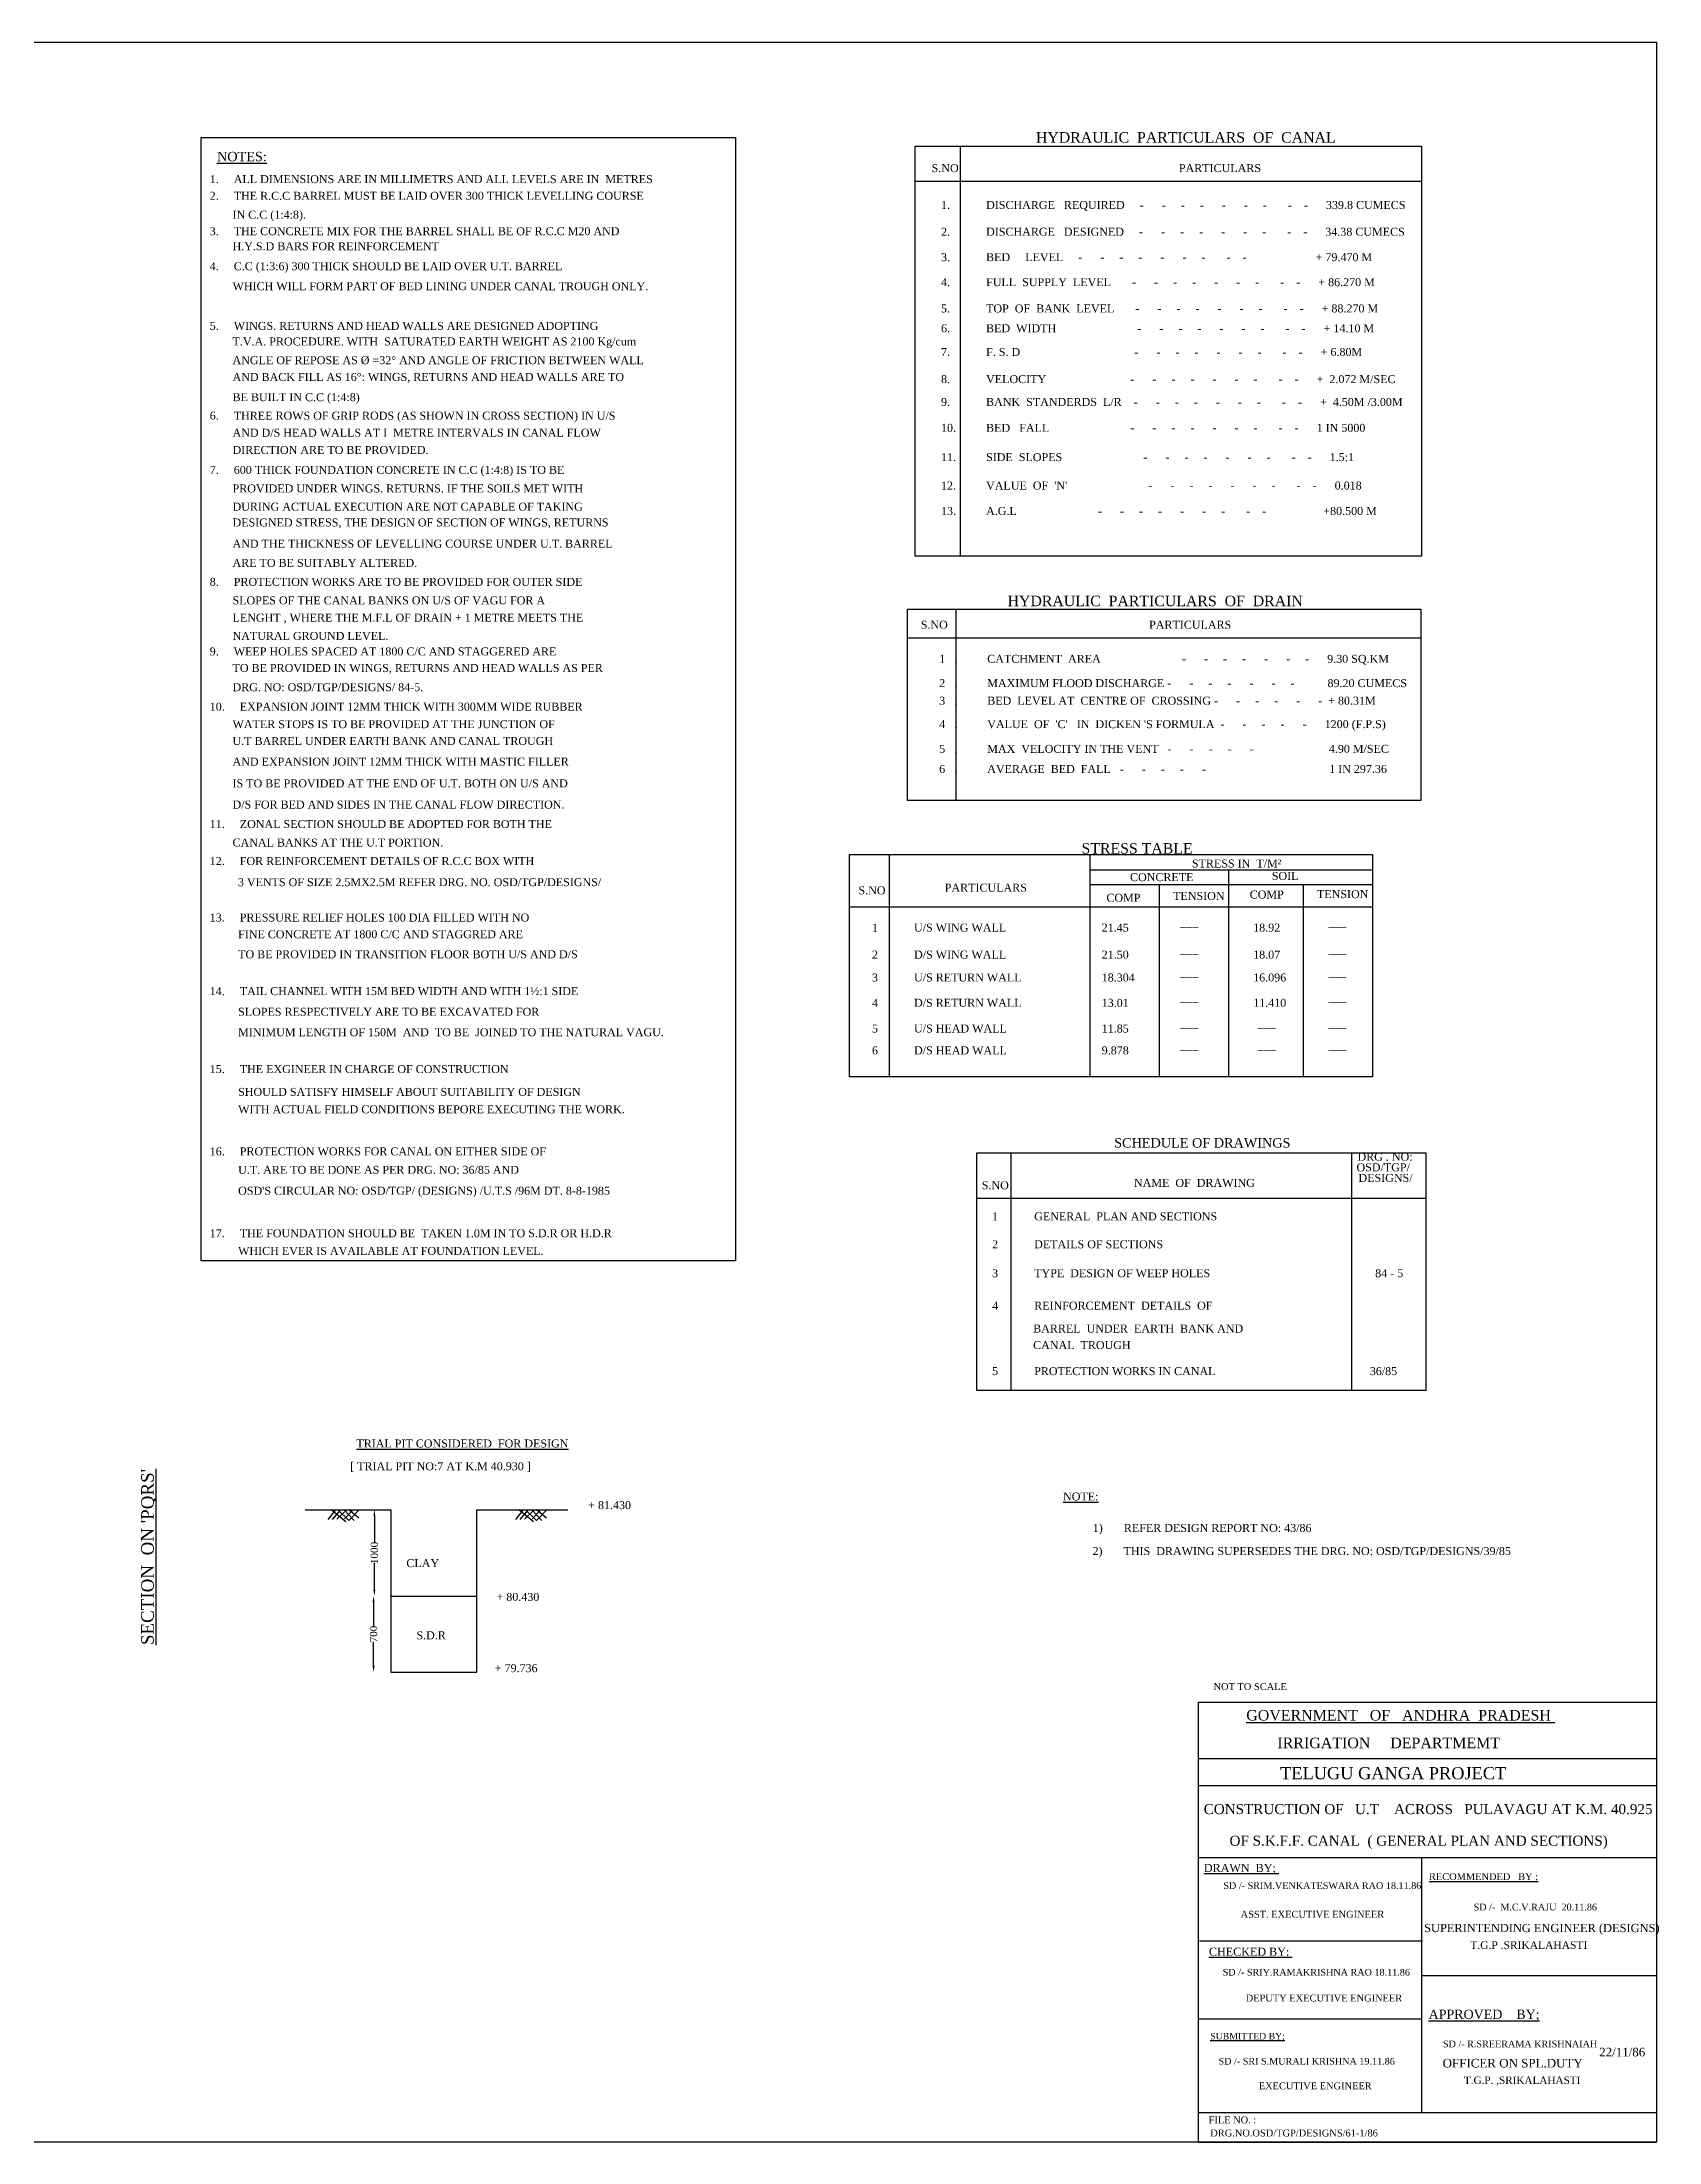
# Model space of a CAD drawing. Header units: millimetres. Extents: x -109570 to 230732, y -246061 to 110368.
# Drawn here: x 153524 to 230732, y 10129 to 110368 of the extents above; entities that cross this region are included whole.
import ezdxf

# ---------------------------------------------------------------- set-up
doc = ezdxf.new("R2010")
doc.units = ezdxf.units.MM
doc.header["$MEASUREMENT"] = 0
doc.header["$PDMODE"] = 33
doc.header["$PDSIZE"] = 500
for name, color, linetype in [('DIM', 5, 'Continuous'), ('DWG. LINE', 1, 'Continuous'), ('HATCH', 2, 'Continuous'), ('TEXT', 7, 'Continuous'), ('TITLE', 7, 'Continuous')]:
    doc.layers.add(name, color=color, linetype=linetype)
doc.styles.get("Standard").update_dxf_attribs({"font": 'TIMES.TTF', "height": 350})
doc.dimstyles.get("Standard").update_dxf_attribs({"dimtxt": 350, "dimasz": 300, "dimexe": 0.18, "dimexo": 0.0625, "dimgap": 0.09, "dimtad": 0, "dimdec": 0, "dimzin": 0, "dimdsep": 46, "dimtxsty": 'Standard', "dimcen": 0.09, "dimse1": 1, "dimse2": 1, "dimclrd": 5, "dimclre": 5, "dimclrt": 4, "dimadec": 0, "dimazin": 0, "dimtfac": 1, "dimtdec": 0, "dimtofl": 0, "dimtmove": 0, "dimatfit": 3, "dimfxl": 1, "dimtolj": 1, "dimtzin": 0, "dimarcsym": 0})

# ---------------------------------------------------------------- blocks, each defined once
blk = doc.blocks.new('*D95')
at = {"layer": 'Defpoints', "color": 0}
for p in [(170173, 36187), (169356, 32562), (170173, 32562)]:
    blk.add_point(p, dxfattribs=at)
at = {"layer": 'DIM', "color": 5, "lineweight": -2}
for p, q in [((169356, 35887), (169356, 34744)), ((169356, 32862), (169356, 34006))]:
    blk.add_line(p, q, dxfattribs=at)
at = {"layer": 'DIM', "color": 5}
for points in [[(169306, 35887), (169406, 35887), (169356, 36187)], [(169306, 32862), (169406, 32862), (169356, 32562)]]:
    blk.add_solid(points, dxfattribs=at)
at = {"layer": 'DIM', "color": 4, "insert": (169356, 34375), "char_height": 350, "attachment_point": 5, "rotation": 90}
blk.add_mtext('\\A1;700', dxfattribs=at)
blk = doc.blocks.new('*D96')
at = {"layer": 'Defpoints', "color": 0}
for p in [(169395, 40303), (170173, 40303), (170173, 36187)]:
    blk.add_point(p, dxfattribs=at)
at = {"layer": 'DIM', "color": 5, "lineweight": -2}
for p, q in [((169395, 40003), (169395, 38722)), ((169395, 36487), (169395, 37767))]:
    blk.add_line(p, q, dxfattribs=at)
at = {"layer": 'DIM', "color": 5}
for points in [[(169345, 40003), (169445, 40003), (169395, 40303)], [(169345, 36487), (169445, 36487), (169395, 36187)]]:
    blk.add_solid(points, dxfattribs=at)
at = {"layer": 'DIM', "color": 4, "insert": (169395, 38245), "char_height": 350, "attachment_point": 5, "rotation": 90}
blk.add_mtext('\\A1;1000', dxfattribs=at)

msp = doc.modelspace()

# ---------------------------------------------------------------- linework, layer by layer
at = {"layer": 'DWG. LINE'}
for points in [[(195209.9, 105392.2), (219398.4, 105392.2), (219398.4, 85831.7), (195209.9, 85831.7)], [(194850.4, 83288.2), (219363.1, 83288.2), (219363.1, 74161.4), (194850.4, 74161.4)], [(192084.7, 71577.8), (217058.9, 71577.8), (217058.9, 60979.4), (192084.7, 60979.4)], [(198163.9, 57338.2), (219596.2, 57338.2), (219596.2, 45999.9), (198163.9, 45999.9)]]:
    msp.add_lwpolyline(points, close=True, dxfattribs=at)
for points in [[(197363.2, 105392.2), (197363.2, 85831.7)], [(195209.9, 103726.5), (219398.4, 103726.5)], [(197162.2, 83288.2), (197162.2, 74161.4)], [(194850.4, 81932), (219363.1, 81932)], [(193970.5, 71577.8), (193970.5, 60979.4)], [(203552.4, 71577.8), (203552.4, 60979.4)], [(203552.4, 70861.2), (217058.9, 70861.2)], [(210178.2, 70861.2), (210178.2, 60979.4)], [(203552.4, 70146.1), (217058.9, 70146.1)], [(206865.3, 70146.1), (206865.3, 60979.4)], [(213746, 70146.1), (213746, 60979.4)], [(192084.7, 69079.5), (217058.9, 69079.5)], [(199784.3, 57338.2), (199784.3, 45999.9)], [(216055.5, 57338.2), (216055.5, 45999.9)], [(198163.9, 55178.9), (219596.2, 55178.9)], [(166090.6, 40302.7), (170173, 40302.7), (170173, 32562.4), (174289.4, 32562.4), (174289.4, 40302.7), (178633.1, 40302.7)], [(170173, 36186.9), (174289.4, 36186.9)]]:
    msp.add_lwpolyline(points, dxfattribs=at)
at = {"layer": 'HATCH'}
for points in [[(167187.1, 39850.5), (167552.6, 40302.7)], [(168025.4, 39726.7), (167334.5, 40302.7)], [(167396.2, 39850.1), (167786.1, 40302.7)], [(167601.1, 39854.2), (168072, 40302.7)], [(168174.3, 39794.5), (167643.6, 40302.7)], [(168423.3, 39800.3), (167946.6, 40302.7)], [(167969.7, 39869.7), (168330.7, 40259.1)], [(168174.3, 39794.5), (168668.4, 40302.7)], [(168656.8, 39902.4), (168180.1, 40302.7)], [(176146.9, 39850.5), (176512.3, 40302.7)], [(176985.2, 39726.7), (176294.2, 40302.7)], [(176356, 39850.1), (176745.9, 40302.7)], [(176560.8, 39854.2), (177031.8, 40302.7)], [(177134.1, 39794.5), (176603.3, 40302.7)], [(177383.1, 39800.3), (176906.3, 40302.7)], [(176929.5, 39869.7), (177290.4, 40259.1)], [(177134.1, 39794.5), (177628.2, 40302.7)], [(177616.6, 39902.4), (177139.9, 40302.7)]]:
    msp.add_lwpolyline(points, dxfattribs=at)
at = {"layer": 'TITLE', "lineweight": 30}
for p, q in [((208750.2, 31126.1), (230620.2, 31126.1)), ((230620.2, 31126.1), (230620.2, 10129.3)), ((208750.2, 28434.6), (230620.2, 28434.6)), ((208750.2, 27152.1), (230620.2, 27152.1)), ((208750.2, 23706.3), (230620.2, 23706.3)), ((208795.8, 19726.2), (219432.8, 19726.2)), ((208750.2, 16005.5), (219387.2, 16005.5)), ((230620.2, 11526.5), (208750.2, 11526.5)), ((208750.2, 10129.3), (230620.2, 10129.3))]:
    msp.add_line(p, q, dxfattribs=at)
for points in [[(1161.3, 110368.3), (230620.2, 110368.3), (230620.2, 10129.3), (1161.3, 10129.3)], [(161127.3, 105805.3), (186637.3, 105805.3), (186637.3, 52182.6), (161127.3, 52182.6)]]:
    msp.add_lwpolyline(points, close=True, dxfattribs=at)
at = {"layer": 'TITLE'}
msp.add_lwpolyline([(208750.2, 10129.3), (208750.2, 31126.1)], dxfattribs=at)
at = {"layer": 'TITLE', "lineweight": 30}
for points in [[(219387.2, 23706.3), (219387.2, 11526.5)], [(219387.2, 18082.2), (230620.2, 18082.2)]]:
    msp.add_lwpolyline(points, dxfattribs=at)

# ---------------------------------------------------------------- texts
at = {"layer": 'TEXT'}
for s, height, p in [('HYDRAULIC  PARTICULARS  OF  CANAL', 500, (200983.3, 105565.2)), ('%%UNOTES:', 450, (161880.6, 104675.3)), ('S.NO', 380, (196001.4, 104158.9)), ('PARTICULARS', 380, (207806.8, 104158.9)), ('1.     ALL DIMENSIONS ARE IN MILLIMETRS AND ALL LEVELS ARE IN  METRES', 380, (161533.2, 103633.2)), ('2.     THE R.C.C BARREL MUST BE LAID OVER 300 THICK LEVELLING COURSE', 380, (161533.2, 102838.1)), ('IN C.C (1:4:8).', 380, (162622.8, 101935.2)), ('1.            DISCHARGE   REQUIRED     -      -     -     -      -      -     -       -    -      339.8 CUMECS', 380, (196450.1, 102399.9)), ('3.     THE CONCRETE MIX FOR THE BARREL SHALL BE OF R.C.C M20 AND', 380, (161533.2, 101147.7)), ('2.            DISCHARGE   DESIGNED     -      -     -     -      -      -     -       -    -      34.38 CUMECS', 380, (196450.1, 101121.6)), ('H.Y.S.D BARS FOR REINFORCEMENT', 380, (162622.8, 100428.4)), ('3.            BED     LEVEL     -      -     -     -      -      -     -       -    -                       + 79.470 M', 380, (196450.1, 99907.9)), ('4.     C.C (1:3:6) 300 THICK SHOULD BE LAID OVER U.T. BARREL', 380, (161533.2, 99476.2)), ('WHICH WILL FORM PART OF BED LINING UNDER CANAL TROUGH ONLY.', 380, (162622.8, 98521.5)), ('4.            FULL  SUPPLY  LEVEL       -      -     -     -      -      -     -       -    -      + 86.270 M', 380, (196450.1, 98714.9)), ('5.            TOP  OF  BANK  LEVEL       -      -     -     -      -      -     -       -    -      + 88.270 M', 380, (196450.1, 97460.1)), ('5.     WINGS. RETURNS AND HEAD WALLS ARE DESIGNED ADOPTING', 380, (161533.2, 96627.6)), ('T.V.A. PROCEDURE. WITH  SATURATED EARTH WEIGHT AS 2100 Kg/cum', 380, (162622.8, 95884.8)), ('6.            BED  WIDTH                           -      -     -     -      -      -     -       -    -      + 14.10 M', 380, (196450.1, 96513.9)), ('ANGLE OF REPOSE AS %%C =32° AND ANGLE OF FRICTION BETWEEN WALL', 380, (162622.8, 94990.2)), ('7.            F. S. D                                      -      -     -     -      -      -     -       -    -      + 6.80M', 380, (196450.1, 95382.6)), ('AND BACK FILL AS 16°: WINGS, RETURNS AND HEAD WALLS ARE TO', 380, (162622.8, 94189.7)), ('8.            VELOCITY                            -      -     -     -      -      -     -       -    -      +  2.072 M/SEC', 380, (196450.1, 94086.7)), ('BE BUILT IN C.C (1:4:8)', 380, (162622.8, 93224.5)), ('9.            BANK  STANDERDS  L/R    -      -     -     -      -      -     -       -    -      +  4.50M /3.00M', 380, (196450.1, 92996.5)), ('6.     THREE ROWS OF GRIP RODS (AS SHOWN IN CROSS SECTION) IN U/S', 380, (161533.2, 92342.9)), ('AND D/S HEAD WALLS AT I  METRE INTERVALS IN CANAL FLOW', 380, (162622.8, 91529.4)), ('10.          BED   FALL                           -      -     -     -      -      -     -       -    -      1 IN 5000', 380, (196450.1, 91762.3)), ('DIRECTION ARE TO BE PROVIDED.', 380, (162622.8, 90705.4)), ('11.          SIDE  SLOPES                           -      -     -     -      -      -     -       -    -      1.5:1', 380, (196450.1, 90363.5)), ('7.     600 THICK FOUNDATION CONCRETE IN C.C (1:4:8) IS TO BE', 380, (161533.2, 89753.2)), ('PROVIDED UNDER WINGS. RETURNS. IF THE SOILS MET WITH', 380, (162622.8, 88869.1)), ("12.          VALUE  OF  'N'                           -      -     -     -      -      -     -       -    -      0.018", 380, (196450.1, 89005.9)), ('DURING ACTUAL EXECUTION ARE NOT CAPABLE OF TAKING', 380, (162622.8, 87998.1)), ('DESIGNED STRESS, THE DESIGN OF SECTION OF WINGS, RETURNS', 380, (162622.8, 87244.7)), ('13.          A.G.L                           -      -     -     -      -      -     -       -    -                   +80.500 M', 380, (196450.1, 87792.3)), ('AND THE THICKNESS OF LEVELLING COURSE UNDER U.T. BARREL', 380, (162622.8, 86232.4)), ('ARE TO BE SUITABLY ALTERED.', 380, (162622.8, 85314.2)), ('8.     PROTECTION WORKS ARE TO BE PROVIDED FOR OUTER SIDE', 380, (161533.2, 84409.1)), ('SLOPES OF THE CANAL BANKS ON U/S OF VAGU FOR A', 380, (162622.8, 83525)), ('HYDRAULIC  PARTICULARS  OF  DRAIN', 500, (199628.3, 83438.4)), ('LENGHT , WHERE THE M.F.L OF DRAIN + 1 METRE MEETS THE', 380, (162622.8, 82701)), ('NATURAL GROUND LEVEL.', 380, (162622.8, 81830)), ('S.NO', 380, (195480.7, 82364.3)), ('PARTICULARS', 380, (206385.8, 82364.3)), ('9.     WEEP HOLES SPACED AT 1800 C/C AND STAGGERED ARE', 380, (161533.2, 81089.6)), ('TO BE PROVIDED IN WINGS, RETURNS AND HEAD WALLS AS PER', 380, (162622.8, 80299.7)), ('1   .          CATCHMENT  AREA                           -      -     -     -      -      -     -      9.30 SQ.KM', 380, (196362.5, 80735.3)), ('DRG. NO: OSD/TGP/DESIGNS/ 84-5.', 380, (162622.8, 79381.6)), ('2   .          MAXIMUM FLOOD DISCHARGE -      -     -     -      -      -     -           89.20 CUMECS', 380, (196362.5, 79576.1)), ('10.     EXPANSION JOINT 12MM THICK WITH 300MM WIDE RUBBER', 380, (161533.2, 78452.9)), ('3   .          BED  LEVEL AT  CENTRE OF  CROSSING -      -     -     -      -      -  + 80.31M', 380, (196362.5, 78736.6)), ('WATER STOPS IS TO BE PROVIDED AT THE JUNCTION OF', 380, (162622.8, 77615.9)), ('U.T BARREL UNDER EARTH BANK AND CANAL TROUGH', 380, (162622.8, 76815.4)), ("4   .          VALUE  OF  'C'   IN  DICKEN 'S FORMULA  -      -     -     -      -      1200 (F.P.S)", 380, (196362.5, 77617.4)), ('AND EXPANSION JOINT 12MM THICK WITH MASTIC FILLER', 380, (162622.8, 75826.7)), ('5   .          MAX  VELOCITY IN THE VENT   -      -     -     -      -                         4.90 M/SEC', 380, (196362.5, 76438.1)), ('6   .          AVERAGE  BED  FALL   -      -     -     -      -                                         1 IN 297.36', 380, (196362.5, 75478.8)), ('IS TO BE PROVIDED AT THE END OF U.T. BOTH ON U/S AND', 380, (162622.8, 74790.8)), ('11.     ZONAL SECTION SHOULD BE ADOPTED FOR BOTH THE', 380, (161533.2, 72849.8)), ('D/S FOR BED AND SIDES IN THE CANAL FLOW DIRECTION.', 380, (162622.8, 73778.5)), ('CANAL BANKS AT THE U.T PORTION.', 380, (162622.8, 71965.7)), ('12.     FOR REINFORCEMENT DETAILS OF R.C.C BOX WITH', 380, (161533.2, 71084.1)), ('STRESS TABLE', 500, (203157.6, 71627.1)), ('STRESS IN  T/M²', 380, (208429.3, 70964.3)), ('3 VENTS OF SIZE 2.5MX2.5M REFER DRG. NO. OSD/TGP/DESIGNS/', 380, (162877.5, 70075)), ('PARTICULARS', 380, (196628.8, 69812.3)), ('CONCRETE', 380, (205473.9, 70314.8)), ('SOIL', 380, (212241.4, 70372.6)), ('S.NO', 380, (192509.1, 69684.7)), ('COMP', 380, (204346.5, 69331.8)), ('TENSION', 380, (207531.6, 69418)), ('COMP', 380, (211190.5, 69485.1)), ('TENSION', 380, (214400.7, 69504.3)), ('13.     PRESSURE RELIEF HOLES 100 DIA FILLED WITH NO', 380, (161533.2, 68386.5)), ('1            U/S WING WALL', 380, (193153.3, 67905.6)), ('21.45', 380, (204122, 67905.6)), ('18.92', 380, (211355.3, 67905.6)), ('FINE CONCRETE AT 1800 C/C AND STAGGRED ARE', 380, (162889, 67589)), ('___', 380, (207870.8, 68162.8)), ('___', 380, (214942.9, 68162.8)), ('TO BE PROVIDED IN TRANSITION FLOOR BOTH U/S AND D/S', 380, (162889, 66632.8)), ('2            D/S WING WALL', 380, (193153.3, 66617.3)), ('21.50', 380, (204122, 66617.3)), ('___', 380, (207870.8, 66874.5)), ('18.07', 380, (211355.3, 66617.3)), ('___', 380, (214942.9, 66874.5)), ('14.     TAIL CHANNEL WITH 15M BED WIDTH AND WITH 1½:1 SIDE', 380, (161533.2, 64873.8)), ('3            U/S RETURN WALL', 380, (193153.3, 65525)), ('18.304', 380, (204122, 65525)), ('___', 380, (207870.8, 65782.1)), ('16.096', 380, (211355.3, 65525)), ('___', 380, (214942.9, 65782.1)), ('SLOPES RESPECTIVELY ARE TO BE EXCAVATED FOR', 380, (162889, 63889.2)), ('4            D/S RETURN WALL', 380, (193153.3, 64316.5)), ('13.01', 380, (204122, 64316.5)), ('___', 380, (207870.8, 64573.7)), ('11.410', 380, (211355.3, 64316.5)), ('___', 380, (214942.9, 64573.7)), ('MINIMUM LENGTH OF 150M  AND  TO BE  JOINED TO THE NATURAL VAGU.', 380, (162889, 62912.3)), ('5            U/S HEAD WALL', 380, (193153.3, 63088.8)), ('11.85', 380, (204122, 63088.8)), ('___', 380, (207870.8, 63346)), ('___', 380, (211577.2, 63346)), ('___', 380, (214942.9, 63346)), ('6            D/S HEAD WALL', 380, (193153.3, 62045.7)), ('9.878', 380, (204122, 62045.7)), ('___', 380, (207870.8, 62302.9)), ('___', 380, (211577.2, 62302.9)), ('___', 380, (214942.9, 62302.9)), ('15.     THE EXGINEER IN CHARGE OF CONSTRUCTION', 380, (161533.2, 61153.3)), ('SHOULD SATISFY HIMSELF ABOUT SUITABILITY OF DESIGN', 380, (162889, 60064.8)), ('WITH ACTUAL FIELD CONDITIONS BEPORE EXECUTING THE WORK.', 380, (162889, 59233.4)), ('16.     PROTECTION WORKS FOR CANAL ON EITHER SIDE OF', 380, (161533.2, 57225)), ('SCHEDULE OF DRAWINGS', 450, (204716.8, 57597.9)), ('DRG . NO:', 380, (216335.3, 56968.1)), ('U.T. ARE TO BE DONE AS PER DRG. NO: 36/85 AND', 380, (162889, 56344.3)), ('OSD/TGP/', 380, (216288.5, 56463.2)), ('DESIGNS/', 380, (216382.1, 55958.4)), ("OSD'S CIRCULAR NO: OSD/TGP/ (DESIGNS) /U.T.S /96M DT. 8-8-1985", 380, (162889, 55346.6)), ('S.NO', 380, (198395.8, 55607.6)), ('NAME  OF  DRAWING', 380, (205664.2, 55721.3)), ('1            GENERAL  PLAN AND SECTIONS', 380, (198889.3, 54124.2)), ('17.     THE FOUNDATION SHOULD BE  TAKEN 1.0M IN TO S.D.R OR H.D.R', 380, (161533.2, 53316.6)), ('2            DETAILS OF SECTIONS', 380, (198889.3, 52790.6)), ('WHICH EVER IS AVAILABLE AT FOUNDATION LEVEL.', 380, (162889, 52473.4)), ('3            TYPE  DESIGN OF WEEP HOLES', 380, (198889.3, 51409.4)), ('84 - 5', 380, (217181.9, 51409.4)), ('4            REINFORCEMENT  DETAILS  OF', 380, (198889.3, 49861.4)), ('BARREL  UNDER  EARTH  BANK AND', 380, (200849.1, 48766)), ('CANAL  TROUGH', 380, (200849.1, 47980.1)), ('5            PROTECTION WORKS IN CANAL', 380, (198889.3, 46735.8)), ('36/85', 380, (216922.7, 46735.8)), ('%%UNOTE:', 380, (202277.5, 40750.8)), ('+ 81.430', 380, (179603.8, 40339.8)), ('1)       REFER DESIGN REPORT NO: 43/86', 380, (203696.2, 39250)), ('2)       THIS  DRAWING SUPERSEDES THE DRG. NO: OSD/TGP/DESIGNS/39/85', 380, (203683.2, 38146.2)), ('CLAY', 380, (170924.1, 37571.1)), ('+ 80.430', 380, (175226, 35957.9)), ('S.D.R', 380, (171401.3, 34124.7)), ('+ 79.736', 380, (175141.9, 32557.4))]:
    msp.add_text(s, height=height, dxfattribs=at).set_placement(p)
at = {"layer": 'TITLE'}
for s, p in [('%%UTRIAL PIT CONSIDERED  FOR DESIGN', (168536.2, 43281.7)), ('[ TRIAL PIT NO:7 AT K.M 40.930 ]', (168239.5, 42195))]:
    msp.add_text(s, height=380, dxfattribs=at).set_placement(p)
msp.add_text("%%USECTION  ON 'PQRS'", height=600, rotation=90, dxfattribs=at).set_placement((158859.6, 33847.9))
at = {"layer": 'TITLE', "lineweight": 30}
for s, height, p in [('NOT TO SCALE', 328.788, (209460.6, 31705.2)), ('%%UGOVERNMENT   OF   ANDHRA  PRADESH ', 503.675, (211026.1, 30247.4)), ('IRRIGATION     DEPARTMEMT ', 503.675, (212512.4, 28926.5)), ('TELUGU GANGA PROJECT', 579.405, (212643.4, 27443.7)), ('CONSTRUCTION OF   U.T    ACROSS   PULAVAGU AT K.M. 40.925', 478.202, (208992.8, 25781.2)), (' OF S.K.F.F. CANAL  ( GENERAL PLAN AND SECTIONS)', 478.202, (210046.5, 24271.2)), ('%%UDRAWN  BY; ', 382.589, (209001.5, 23018.6)), ('SD /- SRIM.VENKATESWARA RAO 18.11.86', 320.497, (209931.1, 22207.3)), ('%%URECOMMENDED   BY :', 328.33, (219750, 22632.3)), ('ASST. EXECUTIVE ENGINEER', 328.788, (210755.7, 20835.3)), ('SD /-  M.C.V.RAJU  20.11.86', 320.497, (221880.7, 21183.1)), ('SUPERINTENDING ENGINEER (DESIGNS)', 391.747, (219516.8, 20148.1)), ('%%UCHECKED BY: ', 382.589, (209242.6, 19021.3)), ('T.G.P .SRIKALAHASTI', 363.765, (221722.1, 19346.7)), ('SD /- SRIY.RAMAKRISHNA RAO 18.11.86', 320.497, (209897.3, 18072.7)), ('DEPUTY EXECUTIVE ENGINEER', 328.788, (210996.8, 16838)), ('%%UAPPROVED    BY;', 441.449, (219732.4, 16004.4)), ('%%USUBMITTED BY;', 309.016, (209305.4, 15028.7)), ('SD /- SRI S.MURALI KRISHNA 19.11.86', 320.497, (209699.5, 13823.7)), ('OFFICER ON SPL.DUTY', 409.888, (220401.6, 13687.4)), ('SD /- R.SREERAMA KRISHNAIAH', 320.497, (220414.7, 14648.5)), ('22/11/86', 409.89, (227875.4, 14216.4)), ('T.G.P. ,SRIKALAHASTI', 353.159, (221418.5, 12900.3)), ('EXECUTIVE ENGINEER', 328.788, (211620.4, 12645.4)), ('FILE NO. :', 328.79, (209224.8, 11020.7)), ('DRG.NO.OSD/TGP/DESIGNS/61-1/86', 328.788, (209306.4, 10393.7))]:
    msp.add_text(s, height=height, dxfattribs=at).set_placement(p)

# ---------------------------------------------------------------- dimensions: what is measured, and where the dimension line sits
at = {"layer": 'DIM'}
for base, p2, text, picture, middle in [((169395.3, 40302.7), (170173, 40302.7), '1000', '*D96', (169395.3, 38244.8)), ((169356.2, 32562.4), (170173, 32562.4), '700', '*D95', (169356.2, 34374.7))]:
    dim = msp.add_linear_dim(base=base, p1=(170173, 36186.9), p2=p2, angle=90, text=text, dimstyle='Standard', dxfattribs=at)
    dim.commit()
    dim.dimension.update_dxf_attribs({"geometry": picture, "text_midpoint": middle})

doc.saveas('drawing.dxf')
